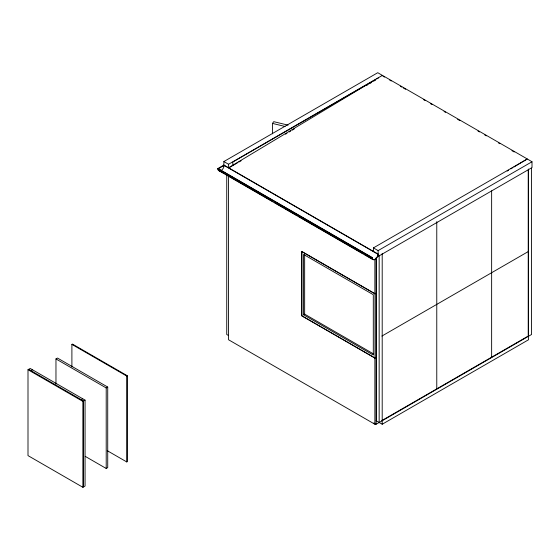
<?xml version="1.0" encoding="UTF-8"?>
<svg xmlns="http://www.w3.org/2000/svg" width="560" height="560" viewBox="0 0 560 560"><rect width="100%" height="100%" fill="white"/><g stroke="black" fill="none" stroke-linecap="round" stroke-linejoin="round"><path stroke-width="0.84" d="M272.468 133.84L272.468 123.41L273.742 121.667L288.078 125.146M285.502 134.204L286.986 133.315M289.212 131.978L290.696 131.082M292.18 130.193L294.399 128.856M366.471 85.512L367.962 84.616M369.46 83.713L371.7 82.369M373.933 81.025L375.431 80.122M507.136 171.094L508.627 170.198M510.867 168.854L512.365 167.958M513.856 167.055L527.303 158.977L532 161.763L532 167.608L378.119 256.452L378.119 250.607L532 161.763M223.867 165.725L223.867 161.553L377.755 72.709L527.303 158.977L373.422 247.898L373.422 251.419M217.77 168.595L223.867 165.074L378.119 254.128A4.312 2.492 -60 0 1 375.067 259.406A4.312 2.492 -60 0 1 372.022 257.649L217.77 168.595A4.312 2.492 -60 0 0 220.031 170.688M228.564 164.262L382.445 75.348L228.564 167.783L228.564 164.262L223.867 161.553M375.382 79.709L232.834 162.008L232.834 165.529M376.894 78.841L378.399 77.966M229.782 167.293L237.356 162.918M238.847 162.057L241.129 160.741M28 369.726L30.198 368.459L85.064 400.134L85.064 486.024L82.873 487.291L28 455.609L28 369.726L82.873 401.401L85.064 400.134M71.897 366.94L71.897 344.379L72.443 344.064L127.316 375.746L127.316 461.629L126.77 461.944L107.226 450.667M30.989 370.671L32.515 369.796M55.965 384.041L55.965 358.932L57.491 358.05L107.723 387.051L107.723 467.593L106.204 468.468L85.204 456.351M81.228 399.679L82.747 398.797M55.965 358.932L106.204 387.933L107.723 387.051M71.897 344.379L126.77 376.061L127.316 375.746M372.022 257.649L372.204 257.537A4.053 2.338 -60 0 0 375.067 259.196A4.053 2.338 -60 0 0 377.93 254.233L378.119 254.128M303.555 314.776L373.303 355.047L373.303 294.714L303.555 254.443L303.555 314.776L304.654 314.146L373.646 353.976M376.103 357.364L374.885 358.071L301.728 315.833L301.728 251.559L374.885 293.797L376.103 293.09M381.899 336.07L528.22 251.594M228.564 175.84L228.564 339.766L374.885 424.249L376.103 423.542M381.899 420.553L528.22 336.07L528.22 169.729M373.842 422.94L376.103 424.249L531.573 334.488L531.573 168.14M376.103 420.728L382.2 424.249L528.528 339.766L528.528 169.029M272.468 123.41L285.124 126.476M382.956 76.209L384.468 77.077M389.746 80.129L391.251 80.997M400.302 86.219L401.814 87.094M403.319 87.962L405.587 89.271M423.689 99.722L425.194 100.59M430.472 103.642L431.984 104.51M444.052 111.482L445.557 112.35M457.625 119.315L459.886 120.624M477.988 131.075L479.5 131.943M484.778 134.995L486.29 135.863M498.358 142.835L499.863 143.703M511.931 150.668L514.192 151.977M373.422 247.898L378.119 250.607M377.93 254.233L223.685 165.179A4.053 2.338 -60 0 1 223.587 166.089M372.204 257.537L217.959 168.483A4.053 2.338 -60 0 0 218.057 169.288M224.525 173.649L219.226 170.583A4.053 2.338 -60 0 0 219.814 170.772M226.044 174.524L273.021 201.649M274.54 202.524L283.633 207.774M285.145 208.649L297.269 215.649M298.788 216.524L363.195 253.708M364.707 254.583L373.044 259.392M218.666 170.569L372.911 259.623M228.564 335.545L226.737 334.488L226.737 175.112M28.672 369.334L83.538 401.016L83.538 486.906M491.638 190.848L491.638 357.189M436.772 221.655L436.772 388.871M382.2 253.512L382.2 424.249M379.155 255.269L379.155 422.485M376.411 258.489L376.411 420.553M376.103 257.796L376.103 424.249M374.885 259.357L374.885 293.797M374.885 358.071L374.885 424.249M304.654 254.688L304.654 314.146M126.77 376.061L126.77 461.944M106.204 387.933L106.204 468.468M82.873 401.401L82.873 487.291M221.249 170.387A4.053 2.338 -60 0 0 224.112 165.424L218.386 168.735A4.053 2.338 -60 0 0 218.484 169.533M218.799 170.338A4.053 2.338 -60 0 1 218.344 169.918M375.011 293.727L301.847 251.489L301.847 315.763L375.011 358.001L375.011 293.727"/></g></svg>
